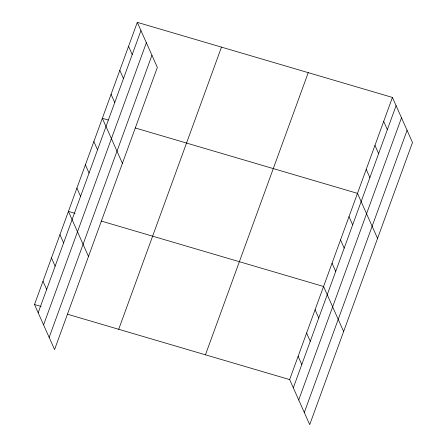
<?xml version="1.0" encoding="UTF-8"?>
<svg xmlns="http://www.w3.org/2000/svg" width="447" height="447" viewBox="0 0 447 447"><rect width="100%" height="100%" fill="white"/><g stroke="black" fill="none" stroke-linecap="round" stroke-linejoin="round"><path stroke-width="0.67" d="M137.29 22.35L157.35 67.413L54.573 349.571L34.508 304.513L137.29 22.35L392.427 97.429L412.492 142.487L309.71 424.65L289.65 379.587L392.427 97.429M38.168 312.738L140.95 30.575M43.582 324.891L146.365 42.728M49.159 337.418L151.941 55.255M118.706 329.288L221.483 47.125M205.452 354.812L308.234 72.649M293.31 387.812L396.087 105.648M298.725 399.97L401.501 117.807M304.301 412.492L407.077 130.328M108.263 120.025L102.346 118.287L122.405 163.345M135.234 127.965L357.483 193.361L377.547 238.424M75.007 213.336L68.425 211.397L88.489 256.461M101.318 221.075L323.567 286.477L343.626 331.534M34.508 304.513L41.09 306.446M67.396 314.191L289.65 379.587M383.694 121.411L387.353 129.63M374.955 145.392L378.615 153.617M366.222 169.379L369.881 177.599M349.001 216.639L352.666 224.863M340.525 239.916L344.184 248.141M332.043 263.199L335.708 271.418M315.085 309.754L318.75 317.979M306.608 333.032L310.268 341.257M298.127 356.309L301.786 364.534M128.552 46.332L132.211 54.556M119.818 70.319L123.478 78.538M111.079 94.3L114.739 102.525M93.864 141.565L97.524 149.784M85.388 164.842L89.048 173.067M76.906 188.12L80.566 196.345M59.948 234.675L63.608 242.9M51.466 257.958L55.132 266.177M42.99 281.236L46.65 289.455"/></g></svg>
